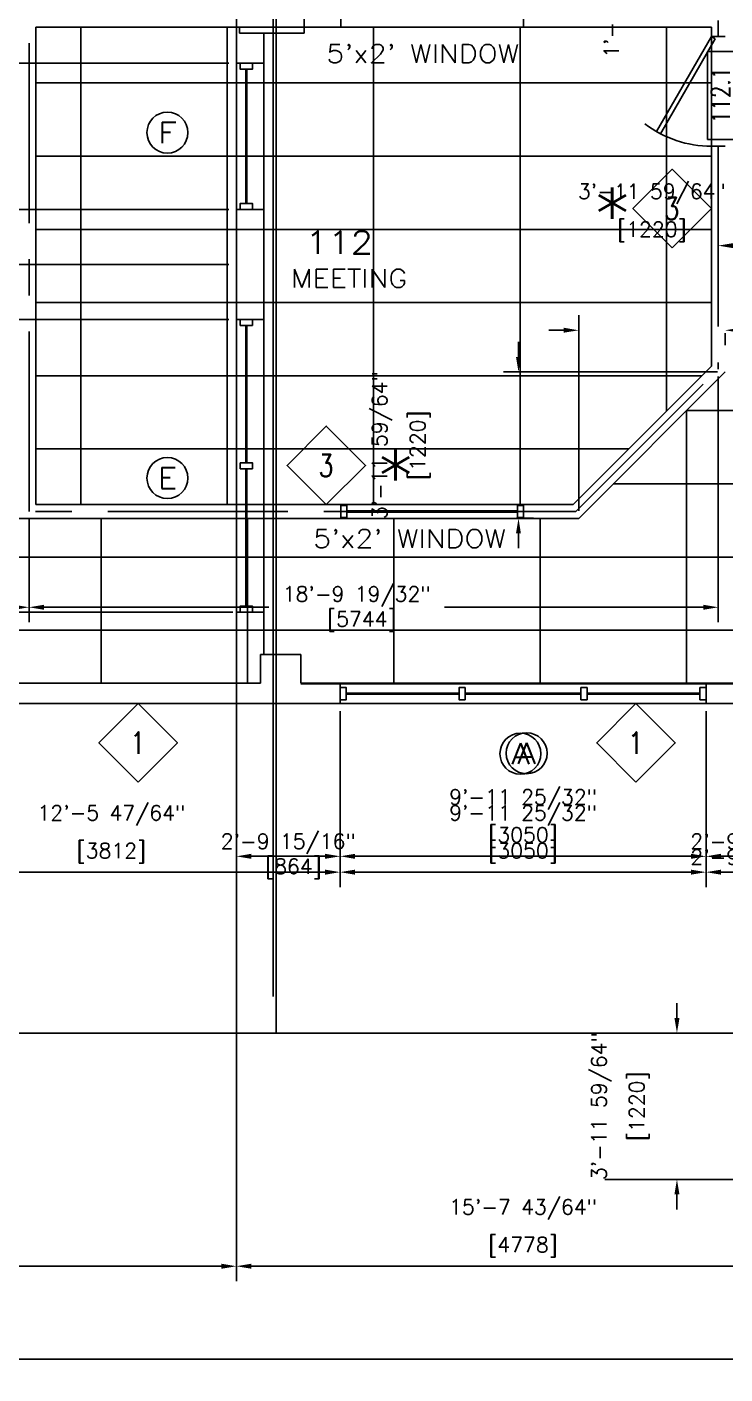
# Model space of a CAD drawing. Header units: millimetres. Extents: x -6963 to 69171, y -40930 to 8603.
# Drawn here: x 6838 to 12654, y -32706 to -21487 of the extents above; entities that cross this region are included whole.
import ezdxf
from ezdxf.enums import TextEntityAlignment as Align

# ---------------------------------------------------------------- set-up
doc = ezdxf.new("R2010")
doc.units = ezdxf.units.MM
doc.header["$LTSCALE"] = 48
doc.header["$MEASUREMENT"] = 0
doc.header["$PDMODE"] = 2
doc.linetypes.add('CENTER', pattern=[2, 1.25, -0.25, 0.25, -0.25])
doc.layers.get('0').update_dxf_attribs({"linetype": 'CONTINUOUS'})
doc.layers.get('DEFPOINTS').update_dxf_attribs({"linetype": 'CONTINUOUS'})
for name, color, linetype in [('1_Arch_Plan_Center', 134, 'CENTER'), ('1_Arch_Plan_Dim', 2, 'CONTINUOUS'), ('1_Arch_Plan_Door', 131, 'CONTINUOUS'), ('1_Arch_Plan_Post', 131, 'CONTINUOUS'), ('1_Arch_Plan_RoomTag', 9, 'CONTINUOUS'), ('1_Arch_Plan_Text1', 4, 'CONTINUOUS'), ('1_Arch_Plan_Wall', 7, 'CONTINUOUS'), ('1_Arch_Plan_Wall_Annot', 4, 'CONTINUOUS'), ('1_Arch_Plan_Wall_ColClad', 7, 'CONTINUOUS'), ('1_Arch_Plan_WinSec', 2, 'CONTINUOUS'), ('1_Arch_Reflected_Ceiling_Plan_Dim', 2, 'CONTINUOUS'), ('1_Arch_Reflected_Ceiling_Plan_Outline', 3, 'CONTINUOUS'), ('1_Arch_Reflected_Ceiling_Plan_Panel', 2, 'CONTINUOUS'), ('1_Arch_Reflected_Ceiling_Plan_Wall', 131, 'CONTINUOUS'), ('2_Arch_Plan_Dim', 2, 'CONTINUOUS'), ('2_Arch_Plan_Text1', 4, 'CONTINUOUS'), ('2_Arch_Plan_Wall', 7, 'CONTINUOUS'), ('2_Arch_Plan_Wall_Annot', 4, 'CONTINUOUS'), ('2_Arch_Plan_Wall_Below', 6, 'CONTINUOUS'), ('2_Arch_Plan_Wall_ColClad', 7, 'CONTINUOUS'), ('2_Arch_Plan_WinSec', 2, 'CONTINUOUS'), ('2_Arch_Reflected_Ceiling_Plan_Wall', 131, 'CONTINUOUS'), ('GRID', 131, 'CONTINUOUS')]:
    doc.layers.add(name, color=color, linetype=linetype)
doc.styles.add('ROMANS-115', font='romans.shx')
doc.styles.add('ROMANS-80', font='romans.shx', dxfattribs={"width": 0.8})
doc.styles.add('ROMANS80', font='romans.shx', dxfattribs={"width": 0.8})
doc.dimstyles.new('116-ROMANS-115-PS', dxfattribs={"dimscale": 96, "dimtxt": 0.0625, "dimasz": 0.0625, "dimexe": 0.0625, "dimexo": 0.03125, "dimgap": 0.03125, "dimtad": 1, "dimdec": 3, "dimrnd": 0.125, "dimzin": 1, "dimdsep": 46, "dimlunit": 4, "dimtxsty": 'ROMANS-115', "dimcen": 0.125, "dimclrd": 256, "dimclre": 256, "dimclrt": 256, "dimadec": 0, "dimazin": 0, "dimtfac": 1, "dimtdec": 3, "dimtofl": 0, "dimtmove": 2, "dimatfit": 0, "dimfxl": 1, "dimfrac": 2, "dimtolj": 1, "dimtzin": 0, "dimarcsym": 0})
doc.dimstyles.new('18-ROMANS-115-PS', dxfattribs={"dimscale": 0, "dimtxt": 0.0625, "dimasz": 0.0625, "dimexe": 0.0625, "dimexo": 0.03125, "dimgap": 0.03125, "dimtad": 1, "dimdec": 3, "dimlfac": 96, "dimzin": 1, "dimdsep": 46, "dimlunit": 4, "dimtxsty": 'ROMANS-115', "dimcen": 0.125, "dimclrd": 256, "dimclre": 256, "dimclrt": 256, "dimadec": 0, "dimazin": 0, "dimtfac": 1, "dimtdec": 3, "dimtofl": 0, "dimtmove": 0, "dimatfit": 0, "dimfxl": 1, "dimfrac": 2, "dimtolj": 1, "dimtzin": 0, "dimarcsym": 0})

# ---------------------------------------------------------------- blocks, each defined once
blk = doc.blocks.new('Door - Right Hung 36 in.')
blk.add_lwpolyline([(-0.75, -1.3), (0, 0), (-31.18, 18), (-31.93, 16.7)], close=True)
blk.add_arc((0, 0), 36, 142.6899, 180)
blk = doc.blocks.new('*D20')
at = {"layer": '1_Arch_Plan_Dim', "lineweight": -2}
for p, q in [((13359, -29928), (13359, -32706)), ((-1170, -32414), (-1170, -32706)), ((-1045, -32581), (13234, -32581))]:
    blk.add_line(p, q, dxfattribs=at)
at = {"layer": '1_Arch_Plan_Dim'}
for points in [[(-1045, -32560), (-1045, -32602), (-1170, -32581)], [(13234, -32560), (13234, -32602), (13359, -32581)]]:
    blk.add_solid(points, dxfattribs=at)
at = {"layer": 'DEFPOINTS', "color": 0}
for p in [(13359, -29866), (-1170, -32351), (13359, -32581)]:
    blk.add_point(p, dxfattribs=at)
at = {"layer": '1_Arch_Plan_Dim', "char_height": 125, "attachment_point": 5, "style": 'ROMANS-115'}
for s, insert in [('\\A1;47\'-6 63/64"', (6094, -32108)), ('\\A1;[14537]', (6094, -32423))]:
    blk.add_mtext(s, dxfattribs=dict(at, insert=insert))
blk = doc.blocks.new('*D28')
at = {"layer": '1_Arch_Plan_Dim', "lineweight": -2}
for p, q in [((6856, -25585), (6856, -26445)), ((-1170, -26137), (-1170, -26445)), ((-1045, -26320), (6731, -26320))]:
    blk.add_line(p, q, dxfattribs=at)
at = {"layer": '1_Arch_Plan_Dim'}
for points in [[(-1045, -26299), (-1045, -26341), (-1170, -26320)], [(6731, -26299), (6731, -26341), (6856, -26320)]]:
    blk.add_solid(points, dxfattribs=at)
at = {"layer": 'DEFPOINTS', "color": 0}
for p in [(6856, -25522), (-1170, -26075), (6856, -26320)]:
    blk.add_point(p, dxfattribs=at)
at = {"layer": '1_Arch_Plan_Dim', "char_height": 125, "attachment_point": 5, "style": 'ROMANS-115'}
for s, insert in [('\\A1;26\'-3 7/16"', (2843, -25847)), ('\\A1;[8031]', (2843, -26163))]:
    blk.add_mtext(s, dxfattribs=dict(at, insert=insert))
blk = doc.blocks.new('*D29')
at = {"layer": '1_Arch_Plan_Dim', "lineweight": -2}
for p, q in [((12597, -24399), (12597, -26445)), ((6856, -25585), (6856, -26445)), ((6981, -26320), (8853, -26320)), ((12472, -26320), (10317, -26320))]:
    blk.add_line(p, q, dxfattribs=at)
at = {"layer": '1_Arch_Plan_Dim'}
for points in [[(6981, -26299), (6981, -26341), (6856, -26320)], [(12472, -26299), (12472, -26341), (12597, -26320)]]:
    blk.add_solid(points, dxfattribs=at)
at = {"layer": 'DEFPOINTS', "color": 0}
for p in [(12597, -24336), (6856, -25522), (12597, -26320)]:
    blk.add_point(p, dxfattribs=at)
at = {"layer": '1_Arch_Plan_Dim', "insert": (9585, -26334), "char_height": 125, "attachment_point": 5, "style": 'ROMANS-115'}
blk.add_mtext('\\A1;18\'-9 19/32"\\P [5744]', dxfattribs=at)
blk = doc.blocks.new('*D90')
at = {"layer": '1_Arch_Plan_Dim', "lineweight": -2}
for p, q in [((12863, -20698), (12863, -20573)), ((13753, -20823), (12738, -20823)), ((12845, -21433), (12988, -21433)), ((12863, -21558), (12863, -21683))]:
    blk.add_line(p, q, dxfattribs=at)
at = {"layer": '1_Arch_Plan_Dim'}
for points in [[(12843, -20698), (12884, -20698), (12863, -20823)], [(12843, -21558), (12884, -21558), (12863, -21433)]]:
    blk.add_solid(points, dxfattribs=at)
at = {"layer": 'DEFPOINTS', "color": 0}
for p in [(12863, -20823), (13816, -20823), (12783, -21433)]:
    blk.add_point(p, dxfattribs=at)
at = {"layer": '1_Arch_Plan_Dim', "char_height": 125, "attachment_point": 5, "rotation": 90, "style": 'ROMANS-115'}
for s, insert in [('\\A1;1\'-11 61/64"', (11728, -21128)), ('\\A1;[610]', (12043, -21128))]:
    blk.add_mtext(s, dxfattribs=dict(at, insert=insert))
blk = doc.blocks.new('*D92')
at = {"layer": '1_Arch_Plan_Dim', "lineweight": -2}
for p, q in [((9447, -27185), (9447, -28651)), ((12495, -27185), (12495, -28651)), ((9572, -28526), (12370, -28526))]:
    blk.add_line(p, q, dxfattribs=at)
at = {"layer": '1_Arch_Plan_Dim'}
for points in [[(9572, -28505), (9572, -28547), (9447, -28526)], [(12370, -28505), (12370, -28547), (12495, -28526)]]:
    blk.add_solid(points, dxfattribs=at)
at = {"layer": 'DEFPOINTS', "color": 0}
for p in [(9447, -27122), (12495, -27122), (12495, -28526)]:
    blk.add_point(p, dxfattribs=at)
at = {"layer": '1_Arch_Plan_Dim', "char_height": 125, "attachment_point": 5, "style": 'ROMANS-115'}
for s, insert in [('\\A1;9\'-11 25/32"', (10971, -28053)), ('\\A1;[3050]', (10971, -28368))]:
    blk.add_mtext(s, dxfattribs=dict(at, insert=insert))
blk = doc.blocks.new('*D93')
at = {"layer": '1_Arch_Plan_Dim', "lineweight": -2}
for p, q in [((5637, -27185), (5637, -28651)), ((9447, -27654), (9447, -28651)), ((5762, -28526), (9322, -28526))]:
    blk.add_line(p, q, dxfattribs=at)
at = {"layer": '1_Arch_Plan_Dim'}
for points in [[(5762, -28505), (5762, -28547), (5637, -28526)], [(9322, -28505), (9322, -28547), (9447, -28526)]]:
    blk.add_solid(points, dxfattribs=at)
at = {"layer": 'DEFPOINTS', "color": 0}
for p in [(5637, -27122), (9447, -27591), (9447, -28526)]:
    blk.add_point(p, dxfattribs=at)
at = {"layer": '1_Arch_Plan_Dim', "char_height": 125, "attachment_point": 5, "style": 'ROMANS-115'}
for s, insert in [('\\A1;12\'-5 47/64"', (7542, -28053)), ('\\A1;[3812]', (7542, -28368))]:
    blk.add_mtext(s, dxfattribs=dict(at, insert=insert))
blk = doc.blocks.new('*D94')
at = {"layer": '1_Arch_Plan_Dim', "lineweight": -2}
for p, q in [((12495, -27924), (12495, -28651)), ((13359, -27924), (13359, -28651)), ((12620, -28526), (13234, -28526))]:
    blk.add_line(p, q, dxfattribs=at)
at = {"layer": '1_Arch_Plan_Dim'}
for points in [[(12620, -28505), (12620, -28547), (12495, -28526)], [(13234, -28505), (13234, -28547), (13359, -28526)]]:
    blk.add_solid(points, dxfattribs=at)
at = {"layer": 'DEFPOINTS', "color": 0}
for p in [(12495, -27861), (13359, -27861), (13359, -28526)]:
    blk.add_point(p, dxfattribs=at)
at = {"layer": '1_Arch_Plan_Dim', "insert": (12927, -28526), "char_height": 125, "attachment_point": 5, "style": 'ROMANS-115'}
blk.add_mtext('\\A1;2\'-9 15/16"\\P [864]', dxfattribs=at)
blk = doc.blocks.new('*D109')
at = {"layer": '1_Arch_Plan_Dim', "lineweight": -2}
for p, q in [((12597, -23245), (12597, -23183)), ((15340, -23245), (15340, -23183)), ((15215, -23308), (12722, -23308))]:
    blk.add_line(p, q, dxfattribs=at)
at = {"layer": '1_Arch_Plan_Dim'}
for points in [[(12722, -23287), (12722, -23329), (12597, -23308)], [(15215, -23287), (15215, -23329), (15340, -23308)]]:
    blk.add_solid(points, dxfattribs=at)
at = {"layer": 'DEFPOINTS', "color": 0}
for p in [(12597, -23308), (12597, -23308), (15340, -23308)]:
    blk.add_point(p, dxfattribs=at)
at = {"layer": '1_Arch_Plan_Dim', "char_height": 125, "attachment_point": 5, "style": 'ROMANS-115'}
for s, insert in [('\\A1;8\'-11 13/16"', (13968, -22835)), ('\\A1;[2745]', (13968, -23150))]:
    blk.add_mtext(s, dxfattribs=dict(at, insert=insert))
blk = doc.blocks.new('*D123')
at = {"layer": '1_Arch_Plan_Dim', "lineweight": -2}
for p, q in [((12253, -29741), (12253, -29616)), ((12321, -29866), (12128, -29866)), ((12321, -31085), (12128, -31085)), ((12253, -31210), (12253, -31335))]:
    blk.add_line(p, q, dxfattribs=at)
at = {"layer": '1_Arch_Plan_Dim'}
for points in [[(12232, -29741), (12274, -29741), (12253, -29866)], [(12232, -31210), (12274, -31210), (12253, -31085)]]:
    blk.add_solid(points, dxfattribs=at)
at = {"layer": 'DEFPOINTS', "color": 0}
for p in [(12384, -29866), (12253, -31085), (12384, -31085)]:
    blk.add_point(p, dxfattribs=at)
at = {"layer": '1_Arch_Plan_Dim', "char_height": 125, "attachment_point": 5, "rotation": 90, "style": 'ROMANS-115'}
for s, insert in [('\\A1;3\'-11 59/64"', (11624, -30475)), ('\\A1;[1220]', (11939, -30475))]:
    blk.add_mtext(s, dxfattribs=dict(at, insert=insert))
blk = doc.blocks.new('*D129')
at = {"layer": '1_Arch_Plan_Dim', "lineweight": -2}
for p, q in [((11435, -25517), (11435, -23888)), ((11310, -24013), (11185, -24013)), ((12654, -24036), (12654, -24138)), ((12779, -24013), (12904, -24013))]:
    blk.add_line(p, q, dxfattribs=at)
at = {"layer": '1_Arch_Plan_Dim'}
for points in [[(11310, -23992), (11310, -24033), (11435, -24013)], [(12779, -23992), (12779, -24033), (12654, -24013)]]:
    blk.add_solid(points, dxfattribs=at)
at = {"layer": 'DEFPOINTS', "color": 0}
for p in [(12654, -23974), (11435, -24013), (11435, -25579)]:
    blk.add_point(p, dxfattribs=at)
at = {"layer": '1_Arch_Plan_Dim', "char_height": 125, "attachment_point": 5, "style": 'ROMANS-115'}
for s, insert in [('\\A1;3\'-11 59/64"', (12044, -22877)), ('\\A1;[1220]', (12044, -23193))]:
    blk.add_mtext(s, dxfattribs=dict(at, insert=insert))
blk = doc.blocks.new('*D130')
at = {"layer": '1_Arch_Plan_Dim', "lineweight": -2}
for p, q in [((10933, -24235), (10933, -24110)), ((12591, -24360), (10808, -24360)), ((10917, -25579), (11058, -25579)), ((10933, -25704), (10933, -25829))]:
    blk.add_line(p, q, dxfattribs=at)
at = {"layer": '1_Arch_Plan_Dim'}
for points in [[(10912, -24235), (10953, -24235), (10933, -24360)], [(10912, -25704), (10953, -25704), (10933, -25579)]]:
    blk.add_solid(points, dxfattribs=at)
at = {"layer": 'DEFPOINTS', "color": 0}
for p in [(10933, -24360), (12654, -24360), (10854, -25579)]:
    blk.add_point(p, dxfattribs=at)
at = {"layer": '1_Arch_Plan_Dim', "char_height": 125, "attachment_point": 5, "rotation": 90, "style": 'ROMANS-115'}
for s, insert in [('\\A1;3\'-11 59/64"', (9797, -24970)), ('\\A1;[1220]', (10113, -24970))]:
    blk.add_mtext(s, dxfattribs=dict(at, insert=insert))
blk = doc.blocks.new('*D142')
at = {"layer": '2_Arch_Plan_Dim', "lineweight": -2}
for p, q in [((5472, -16150), (5535, -16150)), ((5410, -16275), (5410, -23340)), ((8521, -23465), (5285, -23465))]:
    blk.add_line(p, q, dxfattribs=at)
at = {"layer": '2_Arch_Plan_Dim'}
for points in [[(5389, -16275), (5431, -16275), (5410, -16150)], [(5389, -23340), (5431, -23340), (5410, -23465)]]:
    blk.add_solid(points, dxfattribs=at)
at = {"layer": 'DEFPOINTS', "color": 0}
for p in [(5410, -16150), (5410, -23465), (8583, -23465)]:
    blk.add_point(p, dxfattribs=at)
at = {"layer": '2_Arch_Plan_Dim', "char_height": 125, "attachment_point": 5, "rotation": 90, "style": 'ROMANS-115'}
for s, insert in [('\\A1;23\'-11 31/64"', (4937, -19807)), ('\\A1;[7319]', (5252, -19807))]:
    blk.add_mtext(s, dxfattribs=dict(at, insert=insert))
blk = doc.blocks.new('*D149')
at = {"layer": '2_Arch_Plan_Dim', "lineweight": -2}
for p, q in [((8583, -27185), (8583, -31933)), ((-1170, -31745), (-1170, -31683)), ((8458, -31808), (-1045, -31808))]:
    blk.add_line(p, q, dxfattribs=at)
at = {"layer": '2_Arch_Plan_Dim'}
for points in [[(-1045, -31787), (-1045, -31829), (-1170, -31808)], [(8458, -31787), (8458, -31829), (8583, -31808)]]:
    blk.add_solid(points, dxfattribs=at)
at = {"layer": 'DEFPOINTS', "color": 0}
for p in [(8583, -27122), (-1170, -31808), (-1170, -31808)]:
    blk.add_point(p, dxfattribs=at)
at = {"layer": '2_Arch_Plan_Dim', "char_height": 125, "attachment_point": 5, "style": 'ROMANS-115'}
for s, insert in [('\\A1;31\'-11 5/16"', (3707, -31335)), ('\\A1;[9759]', (3707, -31650))]:
    blk.add_mtext(s, dxfattribs=dict(at, insert=insert))
blk = doc.blocks.new('*D153')
at = {"layer": '2_Arch_Plan_Dim', "lineweight": -2}
for p, q in [((13359, -29928), (13359, -31933)), ((8583, -31745), (8583, -31683)), ((8708, -31808), (13234, -31808))]:
    blk.add_line(p, q, dxfattribs=at)
at = {"layer": '2_Arch_Plan_Dim'}
for points in [[(8708, -31787), (8708, -31829), (8583, -31808)], [(13234, -31787), (13234, -31829), (13359, -31808)]]:
    blk.add_solid(points, dxfattribs=at)
at = {"layer": 'DEFPOINTS', "color": 0}
for p in [(13359, -29866), (8583, -31808), (13359, -31808)]:
    blk.add_point(p, dxfattribs=at)
at = {"layer": '2_Arch_Plan_Dim', "char_height": 125, "attachment_point": 5, "style": 'ROMANS-115'}
for s, insert in [('\\A1;15\'-7 43/64"', (10971, -31335)), ('\\A1;[4778]', (10971, -31650))]:
    blk.add_mtext(s, dxfattribs=dict(at, insert=insert))
blk = doc.blocks.new('*D154')
at = {"layer": '2_Arch_Plan_Dim', "lineweight": -2}
for p, q in [((9447, -27185), (9447, -28519)), ((12495, -27185), (12495, -28519)), ((9572, -28394), (12370, -28394))]:
    blk.add_line(p, q, dxfattribs=at)
at = {"layer": '2_Arch_Plan_Dim'}
for points in [[(9572, -28373), (9572, -28415), (9447, -28394)], [(12370, -28373), (12370, -28415), (12495, -28394)]]:
    blk.add_solid(points, dxfattribs=at)
at = {"layer": 'DEFPOINTS', "color": 0}
for p in [(9447, -27122), (12495, -27122), (12495, -28394)]:
    blk.add_point(p, dxfattribs=at)
at = {"layer": '2_Arch_Plan_Dim', "char_height": 125, "attachment_point": 5, "style": 'ROMANS-115'}
for s, insert in [('\\A1;9\'-11 25/32"', (10971, -27921)), ('\\A1;[3050]', (10971, -28236))]:
    blk.add_mtext(s, dxfattribs=dict(at, insert=insert))
blk = doc.blocks.new('*D155')
at = {"layer": '2_Arch_Plan_Dim', "lineweight": -2}
for p, q in [((8583, -28332), (8583, -28269)), ((9447, -28332), (9447, -28269)), ((9322, -28394), (8708, -28394))]:
    blk.add_line(p, q, dxfattribs=at)
at = {"layer": '2_Arch_Plan_Dim'}
for points in [[(8708, -28373), (8708, -28415), (8583, -28394)], [(9322, -28373), (9322, -28415), (9447, -28394)]]:
    blk.add_solid(points, dxfattribs=at)
at = {"layer": 'DEFPOINTS', "color": 0}
for p in [(8583, -28394), (8583, -28394), (9447, -28394)]:
    blk.add_point(p, dxfattribs=at)
at = {"layer": '2_Arch_Plan_Dim', "insert": (9015, -28394), "char_height": 125, "attachment_point": 5, "style": 'ROMANS-115'}
blk.add_mtext('\\A1;2\'-9 15/16"\\P [864]', dxfattribs=at)
blk = doc.blocks.new('*D191')
at = {"layer": '2_Arch_Plan_Dim', "lineweight": -2}
for p, q in [((8521, -23922), (6404, -23922)), ((6529, -24047), (6529, -26235)), ((8553, -26360), (6404, -26360))]:
    blk.add_line(p, q, dxfattribs=at)
at = {"layer": '2_Arch_Plan_Dim'}
for points in [[(6509, -24047), (6550, -24047), (6529, -23922)], [(6509, -26235), (6550, -26235), (6529, -26360)]]:
    blk.add_solid(points, dxfattribs=at)
at = {"layer": 'DEFPOINTS', "color": 0}
for p in [(8583, -23922), (6529, -26360), (8615, -26360)]:
    blk.add_point(p, dxfattribs=at)
at = {"layer": '2_Arch_Plan_Dim', "char_height": 125, "attachment_point": 5, "rotation": 90, "style": 'ROMANS-115'}
for s, insert in [('\\A1;7\'-11 53/64"', (6056, -25141)), ('\\A1;[2440]', (6372, -25141))]:
    blk.add_mtext(s, dxfattribs=dict(at, insert=insert))
blk = doc.blocks.new('*D194')
at = {"layer": '2_Arch_Plan_Dim', "lineweight": -2}
for p, q in [((6529, -21663), (6529, -21538)), ((8521, -21788), (6404, -21788)), ((8521, -23008), (6404, -23008)), ((6529, -23133), (6529, -23258))]:
    blk.add_line(p, q, dxfattribs=at)
at = {"layer": '2_Arch_Plan_Dim'}
for points in [[(6509, -21663), (6550, -21663), (6529, -21788)], [(6509, -23133), (6550, -23133), (6529, -23008)]]:
    blk.add_solid(points, dxfattribs=at)
at = {"layer": 'DEFPOINTS', "color": 0}
for p in [(8583, -21788), (6529, -23008), (8583, -23008)]:
    blk.add_point(p, dxfattribs=at)
at = {"layer": '2_Arch_Plan_Dim', "char_height": 125, "attachment_point": 5, "rotation": 90, "style": 'ROMANS-115'}
for s, insert in [('\\A1;3\'-11 59/64"', (5900, -22398)), ('\\A1;[1220]', (6215, -22398))]:
    blk.add_mtext(s, dxfattribs=dict(at, insert=insert))
blk = doc.blocks.new('*D216')
at = {"layer": '2_Arch_Plan_Dim', "lineweight": -2}
for p, q in [((12495, -28332), (12495, -28269)), ((13359, -28332), (13359, -28269)), ((13234, -28394), (12620, -28394))]:
    blk.add_line(p, q, dxfattribs=at)
at = {"layer": '2_Arch_Plan_Dim'}
for points in [[(12620, -28373), (12620, -28415), (12495, -28394)], [(13234, -28373), (13234, -28415), (13359, -28394)]]:
    blk.add_solid(points, dxfattribs=at)
at = {"layer": 'DEFPOINTS', "color": 0}
for p in [(12495, -28394), (12495, -28394), (13359, -28394)]:
    blk.add_point(p, dxfattribs=at)
at = {"layer": '2_Arch_Plan_Dim', "insert": (12927, -28394), "char_height": 125, "attachment_point": 5, "style": 'ROMANS-115'}
blk.add_mtext('\\A1;2\'-9 15/16"\\P [864]', dxfattribs=at)
blk = doc.blocks.new('Wall Number')
at = {"color": 5}
blk.add_lwpolyline([(-21.45, -21.45), (0, 0), (-21.45, 21.45), (-42.89, 0)], close=True, dxfattribs=at)
at = {"style": 'ROMANS80', "width": 0.8}
blk.add_attdef('WALL', text='', height=12, dxfattribs=at).set_placement((-21.62, -0.08), align=Align.MIDDLE)
blk = doc.blocks.new('Window')
blk.add_circle((0.4356, 0.3589), 0.0609)
at = {"style": 'ROMANS-80', "width": 1.15}
blk.add_attdef('WINDOW', text='', height=0.0625, dxfattribs=at).set_placement((0.4356, 0.3589), align=Align.MIDDLE)
blk = doc.blocks.new('DOOR2')
for p, q in [((0, 13.18), (43.28, 13.18)), ((0, 0), (0, 13.18)), ((43.28, 13.18), (43.28, 0)), ((43.28, 0), (0, 0))]:
    blk.add_line(p, q)
at = {"style": 'ROMANS80', "width": 0.8}
blk.add_attdef('DOOR', text='', height=9, dxfattribs=at).set_placement((21.91, 6.68), align=Align.MIDDLE)

msp = doc.modelspace()

# ---------------------------------------------------------------- linework, layer by layer
at = {"layer": '1_Arch_Plan_Center', "ltscale": 25}
for p, q in [((6856.2061547, -25522.13469), (6856.2061547, -9443.93469)), ((12596.6061547, -21432.73469), (12596.6061547, -21566.08469)), ((12596.6061547, -22480.48469), (12596.6061547, -24336.4123849)), ((11410.8838496, -25522.13469), (12596.6061547, -24336.4123849)), ((11410.8838496, -25522.13469), (5637.0061547, -25522.13469))]:
    msp.add_line(p, q, dxfattribs=at)
at = {"layer": '1_Arch_Plan_Post'}
msp.add_line((11652.8693564, -31084.73469), (21908.5474207, -31084.73469), dxfattribs=at)
at = {"layer": '1_Arch_Plan_Wall'}
for p, q in [((9451.9253429, -21489.88469), (9451.9253429, -21369.23469)), ((10975.9253429, -21489.88469), (10975.9253429, -21369.23469)), ((6913.3561547, -25464.98469), (6913.3561547, -21489.88469)), ((12539.4561547, -21489.88469), (6913.3561547, -21489.88469)), ((12539.4561547, -21489.88469), (12539.4561547, -21566.08469)), ((12653.7561547, -21566.08469), (12539.4561547, -21566.08469)), ((12653.7561547, -22480.48469), (12539.4561547, -22480.48469)), ((12539.4561547, -22480.48469), (12539.4561547, -24312.7400798)), ((11387.2115445, -25464.98469), (12539.4561547, -24312.7400798)), ((11434.5561547, -25579.28469), (12653.7561547, -24360.08469)), ((11387.2115445, -25464.98469), (6913.3561547, -25464.98469)), ((9451.9253429, -25579.28469), (9451.9253429, -25464.98469)), ((10975.9253429, -25579.28469), (10975.9253429, -25464.98469)), ((11434.5561547, -25579.28469), (6799.0561547, -25579.28469)), ((8783.4311547, -26950.88469), (5637.0061547, -26950.88469)), ((13380.8312055, -26950.88469), (9119.9811547, -26950.88469)), ((9447.0061547, -26950.88469), (9447.0061547, -27122.33469)), ((9447.0061547, -26957.23469), (9447.0061547, -27122.33469)), ((12495.0061547, -26950.88469), (12495.0061547, -27122.33469)), ((13225.2561547, -27122.33469), (-1170.1938453, -27122.33469))]:
    msp.add_line(p, q, dxfattribs=at)
at = {"layer": '1_Arch_Plan_Wall_ColClad'}
for p, q in [((8608.8061547, -21537.5096392), (8608.8061547, -21489.88469)), ((8608.8061547, -21537.5096392), (9148.5561547, -21537.5096392)), ((9148.5561547, -21537.5096392), (9148.5561547, -21489.88469)), ((9119.9811547, -26712.7597408), (8783.4311547, -26712.7597408)), ((8783.4311547, -26950.88469), (8783.4311547, -26712.7597408)), ((9119.9811547, -26950.88469), (9119.9811547, -26712.7597408))]:
    msp.add_line(p, q, dxfattribs=at)
at = {"layer": '1_Arch_Plan_WinSec'}
for p, q in [((9502.7253429, -25517.37219), (10925.1253429, -25517.37219)), ((9502.7253429, -25526.89719), (10925.1253429, -25526.89719)), ((10437.6061547, -27035.02219), (9497.8061547, -27035.02219)), ((11453.6061547, -27035.02219), (10488.4061547, -27035.02219)), ((12444.2061547, -27035.02219), (11504.4061547, -27035.02219)), ((10437.6061547, -27044.54719), (9497.8061547, -27044.54719)), ((11453.6061547, -27044.54719), (10488.4061547, -27044.54719)), ((12444.2061547, -27044.54719), (11504.4061547, -27044.54719))]:
    msp.add_line(p, q, dxfattribs=at)
for points in [[(9451.9253429, -25572.93469), (9502.7253429, -25572.93469), (9502.7253429, -25471.33469), (9451.9253429, -25471.33469)], [(10925.1253429, -25572.93469), (10975.9253429, -25572.93469), (10975.9253429, -25471.33469), (10925.1253429, -25471.33469)], [(9447.0061547, -27090.58469), (9497.8061547, -27090.58469), (9497.8061547, -26988.98469), (9447.0061547, -26988.98469)], [(10488.4061547, -27090.58469), (10437.6061547, -27090.58469), (10437.6061547, -26988.98469), (10488.4061547, -26988.98469)], [(10488.4061547, -27090.58469), (10437.6061547, -27090.58469), (10437.6061547, -26988.98469), (10488.4061547, -26988.98469)], [(11504.4061547, -27090.58469), (11453.6061547, -27090.58469), (11453.6061547, -26988.98469), (11504.4061547, -26988.98469)], [(12495.0061547, -27090.58469), (12444.2061547, -27090.58469), (12444.2061547, -26988.98469), (12495.0061547, -26988.98469)]]:
    msp.add_lwpolyline(points, close=True, dxfattribs=at)
at = {"layer": '1_Arch_Reflected_Ceiling_Plan_Outline'}
for p, q in [((6913.3561547, -21489.88469), (6913.3561547, -25464.98469)), ((8608.8061547, -21489.88469), (6913.3561547, -21489.88469)), ((8608.8061547, -21537.5096392), (8608.8061547, -21489.88469)), ((9148.5561547, -21537.5096392), (8608.8061547, -21537.5096392)), ((12539.4561547, -21489.88469), (9148.5561547, -21489.88469)), ((9148.5561547, -21489.88469), (9148.5561547, -21537.5096392)), ((12539.4561547, -24312.7400798), (12539.4561547, -21489.88469)), ((11387.2115445, -25464.98469), (12539.4561547, -24312.7400798)), ((11434.5561547, -25579.28469), (12653.7561547, -24360.08469)), ((6913.3561547, -25464.98469), (11387.2115445, -25464.98469)), ((-255.7938453, -25579.28469), (11434.5561547, -25579.28469)), ((9119.9811547, -26712.7597408), (8783.4311547, -26712.7597408)), ((8783.4311547, -26712.7597408), (8783.4311547, -26950.88469)), ((9119.9811547, -26950.88469), (9119.9811547, -26712.7597408)), ((8783.4311547, -26950.88469), (-1170.1938453, -26950.88469)), ((13380.8312055, -26950.88469), (9119.9811547, -26950.88469))]:
    msp.add_line(p, q, dxfattribs=at)
at = {"layer": '1_Arch_Reflected_Ceiling_Plan_Panel'}
for p, q in [((7288.0061547, -21489.88469), (7288.0061547, -25464.98469)), ((8507.2061547, -21489.88469), (8507.2061547, -25464.98469)), ((9726.4061547, -21489.88469), (9726.4061547, -25464.98469)), ((10945.6061547, -21489.88469), (10945.6061547, -25464.98469)), ((12164.8061547, -21489.88469), (12164.8061547, -24687.3900798)), ((6913.3561547, -21953.43469), (12539.4561547, -21953.43469)), ((6913.3561547, -22563.03469), (12539.4561547, -22563.03469)), ((6913.3561547, -23172.63469), (12539.4561547, -23172.63469)), ((6913.3561547, -23782.23469), (12539.4561547, -23782.23469)), ((6913.3561547, -24391.83469), (12460.3615445, -24391.83469)), ((15279.4811547, -24682.34719), (12331.4936547, -24682.34719)), ((12332.2173073, -24681.6235374), (12332.2173073, -26950.88469)), ((6913.3561547, -25001.43469), (11850.7615445, -25001.43469)), ((15279.4811547, -25291.94719), (11721.8936547, -25291.94719)), ((7455.4173073, -25579.28469), (7455.4173073, -26950.88469)), ((8674.6173073, -25579.28469), (8674.6173073, -26950.88469)), ((9893.8173073, -25579.28469), (9893.8173073, -26950.88469)), ((11113.0173073, -25579.28469), (11113.0173073, -26950.88469)), ((15279.4811547, -25901.54719), (-1170.1938453, -25901.54719)), ((15582.6936547, -26511.14719), (-1170.1938453, -26511.14719))]:
    msp.add_line(p, q, dxfattribs=at)
at = {"layer": '1_Arch_Reflected_Ceiling_Plan_Wall'}
for p, q in [((6913.3561547, -25464.98469), (6913.3561547, -21489.88469)), ((8608.8061547, -21489.88469), (6913.3561547, -21489.88469)), ((12539.4561547, -21489.88469), (9148.5561547, -21489.88469)), ((12539.4561547, -21489.88469), (12539.4561547, -24312.7400798)), ((11387.2115445, -25464.98469), (12539.4561547, -24312.7400798)), ((11434.5561547, -25579.28469), (12653.7561547, -24360.08469)), ((11387.2115445, -25464.98469), (6913.3561547, -25464.98469)), ((11434.5561547, -25579.28469), (6799.0561547, -25579.28469)), ((8783.4311547, -26950.88469), (-1170.1938453, -26950.88469)), ((13380.8312055, -26950.88469), (9119.9811547, -26950.88469)), ((13358.6061547, -27122.33469), (-1170.1938453, -27122.33469))]:
    msp.add_line(p, q, dxfattribs=at)
at = {"layer": '2_Arch_Plan_Wall'}
for p, q in [((8583.4061547, -27122.33469), (8583.4061547, 309.66531)), ((8812.0061547, -23382.18469), (8812.0061547, -21537.5096392)), ((8812.0061547, -21788.33469), (8583.4061547, -21788.33469)), ((8812.0061547, -23007.53469), (8583.4061547, -23007.53469)), ((8812.0061547, -26712.7597408), (8812.0061547, -23547.28469)), ((8812.0061547, -23921.93469), (8583.4061547, -23921.93469)), ((8812.0061547, -26360.33469), (8583.4061547, -26360.33469)), ((9119.9811547, -26957.23469), (13377.6561547, -26957.23469)), ((9447.0061547, -26950.88469), (9447.0061547, -27122.33469)), ((9447.0061547, -26957.23469), (9447.0061547, -27122.33469)), ((12495.0061547, -26950.88469), (12495.0061547, -27122.33469)), ((8380.2061547, -27122.33469), (13225.2561547, -27122.33469))]:
    msp.add_line(p, q, dxfattribs=at)
at = {"layer": '2_Arch_Plan_Wall_Below'}
msp.add_line((8380.2061547, -27122.33469), (-1170.1938453, -27122.33469), dxfattribs=at)
at = {"layer": '2_Arch_Plan_Wall_ColClad'}
for p, q in [((9148.5561547, -21537.5096392), (9148.5561547, -21327.9597408)), ((8812.0061547, -21537.5096392), (9148.5561547, -21537.5096392)), ((8812.0061547, -26712.7597408), (9119.9811547, -26712.7597408)), ((9119.9811547, -26950.88469), (9119.9811547, -26712.7597408))]:
    msp.add_line(p, q, dxfattribs=at)
at = {"layer": '2_Arch_Plan_WinSec'}
for p, q in [((8661.1936547, -22956.73469), (8661.1936547, -21839.13469)), ((8670.7186547, -22956.73469), (8670.7186547, -21839.13469)), ((8661.1936547, -23972.73469), (8661.1936547, -25115.73469)), ((8670.7186547, -23972.73469), (8670.7186547, -25115.73469)), ((8661.1936547, -26309.53469), (8661.1936547, -25166.53469)), ((8670.7186547, -26309.53469), (8670.7186547, -25166.53469)), ((10437.6061547, -27035.02219), (9497.8061547, -27035.02219)), ((11453.6061547, -27035.02219), (10488.4061547, -27035.02219)), ((12444.2061547, -27035.02219), (11504.4061547, -27035.02219)), ((10437.6061547, -27044.54719), (9497.8061547, -27044.54719)), ((11453.6061547, -27044.54719), (10488.4061547, -27044.54719)), ((12444.2061547, -27044.54719), (11504.4061547, -27044.54719))]:
    msp.add_line(p, q, dxfattribs=at)
for points in [[(8615.1561547, -21788.33469), (8615.1561547, -21839.13469), (8716.7561547, -21839.13469), (8716.7561547, -21788.33469)], [(8615.1561547, -23007.53469), (8615.1561547, -22956.73469), (8716.7561547, -22956.73469), (8716.7561547, -23007.53469)], [(8615.1561547, -23007.53469), (8615.1561547, -22956.73469), (8716.7561547, -22956.73469), (8716.7561547, -23007.53469)], [(8615.1561547, -23921.93469), (8615.1561547, -23972.73469), (8716.7561547, -23972.73469), (8716.7561547, -23921.93469)], [(8615.1561547, -23921.93469), (8615.1561547, -23972.73469), (8716.7561547, -23972.73469), (8716.7561547, -23921.93469)], [(8615.1561547, -25115.73469), (8615.1561547, -25166.53469), (8716.7561547, -25166.53469), (8716.7561547, -25115.73469)], [(8615.1561547, -25115.73469), (8615.1561547, -25166.53469), (8716.7561547, -25166.53469), (8716.7561547, -25115.73469)], [(8615.1561547, -26360.33469), (8615.1561547, -26309.53469), (8716.7561547, -26309.53469), (8716.7561547, -26360.33469)], [(8615.1561547, -26360.33469), (8615.1561547, -26309.53469), (8716.7561547, -26309.53469), (8716.7561547, -26360.33469)], [(9447.0061547, -27090.58469), (9497.8061547, -27090.58469), (9497.8061547, -26988.98469), (9447.0061547, -26988.98469)], [(10488.4061547, -27090.58469), (10437.6061547, -27090.58469), (10437.6061547, -26988.98469), (10488.4061547, -26988.98469)], [(10488.4061547, -27090.58469), (10437.6061547, -27090.58469), (10437.6061547, -26988.98469), (10488.4061547, -26988.98469)], [(11504.4061547, -27090.58469), (11453.6061547, -27090.58469), (11453.6061547, -26988.98469), (11504.4061547, -26988.98469)], [(12495.0061547, -27090.58469), (12444.2061547, -27090.58469), (12444.2061547, -26988.98469), (12495.0061547, -26988.98469)]]:
    msp.add_lwpolyline(points, close=True, dxfattribs=at)
at = {"layer": '2_Arch_Reflected_Ceiling_Plan_Wall'}
for p, q in [((8583.4061547, -27122.33469), (8583.4061547, 309.66531)), ((8812.0061547, -26712.7597408), (8812.0061547, -21537.5096392)), ((9119.9811547, -26950.88469), (13377.6561547, -26950.88469)), ((8583.4061547, -27122.33469), (-1170.1938453, -27122.33469)), ((8583.4061547, -27122.33469), (13358.6061547, -27122.33469))]:
    msp.add_line(p, q, dxfattribs=at)
at = {"layer": 'GRID'}
for p, q in [((8583.4061547, -29865.53469), (8583.4061547, 6418.7732987)), ((8583.4061547, -29560.73469), (8583.4061547, 6418.7732987)), ((8888.2061547, -29560.73469), (8888.2061547, 6418.7732987)), ((8913.6061547, -29865.53469), (8913.6061547, 6418.7732987)), ((69170.9627619, -27122.33469), (-6864.8649685, -27122.33469)), ((8177.0061547, -27122.33469), (-1170.1938453, -27122.33469)), ((69170.9627619, -29865.53469), (-6864.8649685, -29865.53469))]:
    msp.add_line(p, q, dxfattribs=at)

# ---------------------------------------------------------------- block references
at = {"layer": '1_Arch_Plan_Door', "xscale": 25.4, "yscale": 25.4, "zscale": 25.4, "rotation": 90}
msp.add_blockref('Door - Right Hung 36 in.', (12539.4561547, -21566.08469), dxfattribs=at)
at = {"layer": '1_Arch_Plan_Text1', "xscale": 16.96516799653145, "yscale": 16.96516799653145, "zscale": 16.96516799653145, "rotation": 90}
msp.add_blockref('DOOR2', (12730.0777318, -22425.4240685), dxfattribs=at).add_auto_attribs({'DOOR': '112.1'})
at = {"layer": '1_Arch_Plan_Text1', "xscale": 2804.159999427447, "yscale": 2804.159999427447, "zscale": 2804.159999427447}
msp.add_blockref('Window', (9779.1285521, -28541.9563561), dxfattribs=at).add_auto_attribs({'WINDOW': 'A'})
at = {"layer": '1_Arch_Plan_Wall_Annot', "xscale": 15.23999999688914, "yscale": 15.23999999688914, "zscale": 15.23999999688914}
for p, values in [((12539.4561547, -22998.7472991), {'WALL': '3'}), ((9659.1066719, -25138.1330358), {'WALL': '3'}), ((8091.2303864, -27449.1863441), {'WALL': '1'})]:
    msp.add_blockref('Wall Number', p, dxfattribs=at).add_auto_attribs(values)
at = {"layer": '2_Arch_Plan_Text1', "xscale": 2804.159999427531, "yscale": 2804.159999427531, "zscale": 2804.159999427531}
for p, values in [((6786.9312627, -23372.9831429), {'WINDOW': 'F'}), ((6786.9312627, -26250.164449), {'WINDOW': 'E'}), ((9727.5600648, -28545.7739815), {'WINDOW': 'A'})]:
    msp.add_blockref('Window', p, dxfattribs=at).add_auto_attribs(values)
at = {"layer": '2_Arch_Plan_Wall_Annot', "xscale": 15.23999999688914, "yscale": 15.23999999688914, "zscale": 15.23999999688914}
msp.add_blockref('Wall Number', (12238.3806541, -27449.1863441), dxfattribs=at).add_auto_attribs({'WALL': '1'})

# ---------------------------------------------------------------- texts
at = {"layer": '1_Arch_Plan_RoomTag', "style": 'ROMANS-115', "width": 1.15}
for s, height, p in [('112', 190.49999996, (9158.6915982, -23377.0392609)), ('MEETING', 152.39999997, (9037.9197672, -23657.4688455))]:
    msp.add_text(s, height=height, dxfattribs=at).set_placement(p)
at = {"layer": '1_Arch_Plan_Text1', "style": 'ROMANS-115', "width": 1.15}
for p in [(9331.9518131, -21784.9258304), (9221.6900759, -25823.7442091)]:
    msp.add_text("5'x2' WINDOW", height=152.399999969, dxfattribs=at).set_placement(p)
at = {"layer": '1_Arch_Plan_Wall_Annot', "style": 'ROMANS-115', "width": 1.15}
for p in [(11533.88271, -23280.0456754), (9728.943167, -25460.705989)]:
    msp.add_text('*', height=457.1999999, dxfattribs=at).set_placement(p)

# ---------------------------------------------------------------- dimensions: what is measured, and where the dimension line sits
at = {"layer": '1_Arch_Plan_Dim'}
for base, p1, p2, picture, middle in [((12863.418269, -20823.13469), (12782.5237035, -21432.73469), (13815.8061547, -20823.13469), '*D90', (11885.7396976, -21127.93469)), ((10932.6017539, -24360.08469), (10854.3981716, -25579.28469), (12653.7561547, -24360.08469), '*D130', (9954.9231825, -24969.68469)), ((12253.0953183, -31084.73469), (12383.8504545, -29865.53469), (12383.8504545, -31084.73469), '*D123', (11781.3691278, -30475.13469))]:
    dim = msp.add_linear_dim(base=base, p1=p1, p2=p2, angle=90, dimstyle='116-ROMANS-115-PS', override={"dimscale": 2000, "dimdec": 6, "dimlfac": 0.0393, "dimrnd": 0, "dimpost": '\\X', "dimtdec": 6}, dxfattribs=at)
    dim.commit()
    dim.dimension.update_dxf_attribs({"geometry": picture, "text_midpoint": middle})
for base, p1, p2, picture, middle in [((12596.6061547, -23307.9802395), (15339.8061547, -23307.9802395), (12596.6061547, -23307.9802395), '*D109', (13968.2061547, -22992.504049)), ((11434.5561547, -24012.5933155), (12653.7561547, -23973.5313865), (11434.5561547, -25579.28469), '*D129', (12044.1561547, -23034.9147441)), ((6856.2061547, -26320.2974425), (-1170.1938453, -26074.5641358), (6856.2061547, -25522.13469), '*D28', (2843.0061547, -26004.8212521)), ((9447.0061547, -28525.8302765), (5637.0061547, -27122.33469), (9447.0061547, -27591.1373187), '*D93', (7542.0061547, -28210.354086)), ((12495.0061547, -28525.8302765), (9447.0061547, -27122.33469), (12495.0061547, -27122.33469), '*D92', (10971.0061547, -28210.354086)), ((13358.6061547186, -32580.9710651973), (-1170.1938452815, -32351.0527447576), (13358.6061547186, -29865.5346899756), '*D20', (6094.2061547186, -32265.4948747211))]:
    dim = msp.add_linear_dim(base=base, p1=p1, p2=p2, dimstyle='116-ROMANS-115-PS', override={"dimscale": 2000, "dimdec": 6, "dimlfac": 0.0393, "dimrnd": 0, "dimpost": '\\X', "dimtdec": 6}, dxfattribs=at)
    dim.commit()
    dim.dimension.update_dxf_attribs({"geometry": picture, "text_midpoint": middle})
for base, p1, p2, picture, middle in [((12596.6061547, -26320.2974425), (6856.2061547, -25522.13469), (12596.6061547, -24336.4123849), '*D29', (9584.9343718, -26333.9039668)), ((13358.6061547, -28525.8302765), (12495.0061547, -27861.4380268), (13358.6061547, -27861.4380268), '*D94', (12926.8061547, -28525.8302765))]:
    dim = msp.add_linear_dim(base=base, p1=p1, p2=p2, dimstyle='116-ROMANS-115-PS', override={"dimscale": 2000, "dimdec": 6, "dimlfac": 0.0393, "dimrnd": 0, "dimpost": '\\X', "dimtdec": 6}, dxfattribs=at)
    dim.commit()
    dim.dimension.update_dxf_attribs({"geometry": picture, "text_midpoint": middle, "dimtype": 160})
at = {"layer": '2_Arch_Plan_Dim'}
for base, p1, p2, picture, middle in [((5409.9888421, -23464.73469), (5409.9888421, -16149.53469), (8583.4061547, -23464.73469), '*D142', (5094.5126517, -19807.13469)), ((6529.3674209, -23007.53469), (8583.4061547, -21788.33469), (8583.4061547, -23007.53469), '*D194', (6057.6412304, -22397.93469)), ((6529.3674209, -26360.33469), (8583.4061547, -23921.93469), (8615.1561547, -26360.33469), '*D191', (6213.8912304, -25141.13469))]:
    dim = msp.add_linear_dim(base=base, p1=p1, p2=p2, angle=90, dimstyle='116-ROMANS-115-PS', override={"dimscale": 2000, "dimdec": 6, "dimlfac": 0.0393, "dimrnd": 0, "dimpost": '\\X', "dimtdec": 6}, dxfattribs=at)
    dim.commit()
    dim.dimension.update_dxf_attribs({"geometry": picture, "text_midpoint": middle})
for base, p1, p2, picture, middle in [((-1170.1938453, -31807.7619919), (8583.4061547, -27122.33469), (-1170.1938453, -31807.7619919), '*D149', (3706.6061547, -31492.2858014)), ((12495.0061547, -28394.0525123), (9447.0061547, -27122.33469), (12495.0061547, -27122.33469), '*D154', (10971.0061547, -28078.5763218)), ((13358.6061547, -31807.7619919), (8583.4061547, -31807.7619919), (13358.6061547, -29865.53469), '*D153', (10971.0061547, -31492.2858014))]:
    dim = msp.add_linear_dim(base=base, p1=p1, p2=p2, dimstyle='116-ROMANS-115-PS', override={"dimscale": 2000, "dimdec": 6, "dimlfac": 0.0393, "dimrnd": 0, "dimpost": '\\X', "dimtdec": 6}, dxfattribs=at)
    dim.commit()
    dim.dimension.update_dxf_attribs({"geometry": picture, "text_midpoint": middle})
for base, p1, p2, picture, middle in [((8583.4061547, -28394.0525123), (9447.0061547, -28394.0525123), (8583.4061547, -28394.0525123), '*D155', (9015.2061547, -28394.0525123)), ((12495.0061547, -28394.0525123), (13358.6061547, -28394.0525123), (12495.0061547, -28394.0525123), '*D216', (12926.8061547, -28394.0525123))]:
    dim = msp.add_linear_dim(base=base, p1=p1, p2=p2, dimstyle='116-ROMANS-115-PS', override={"dimscale": 2000, "dimdec": 6, "dimlfac": 0.0393, "dimrnd": 0, "dimpost": '\\X', "dimtdec": 6}, dxfattribs=at)
    dim.commit()
    dim.dimension.update_dxf_attribs({"geometry": picture, "text_midpoint": middle, "dimtype": 160})

# ---------------------------------------------------------------- leaders
at = {"layer": '1_Arch_Reflected_Ceiling_Plan_Dim', "annotation_type": 0, "has_hookline": 1, "hookline_direction": 0, "text_width": 4775.2000067}
msp.add_leader([(1600.0737966, -26842.2560604), (1600.0737966, -28088.4634673), (2128.7859341, -28088.4634673)], dimstyle='18-ROMANS-115-PS', override={"dimscale": 96, "dimtad": 0, "dimlfac": 0.010417}, dxfattribs=at)

doc.saveas('drawing.dxf')
